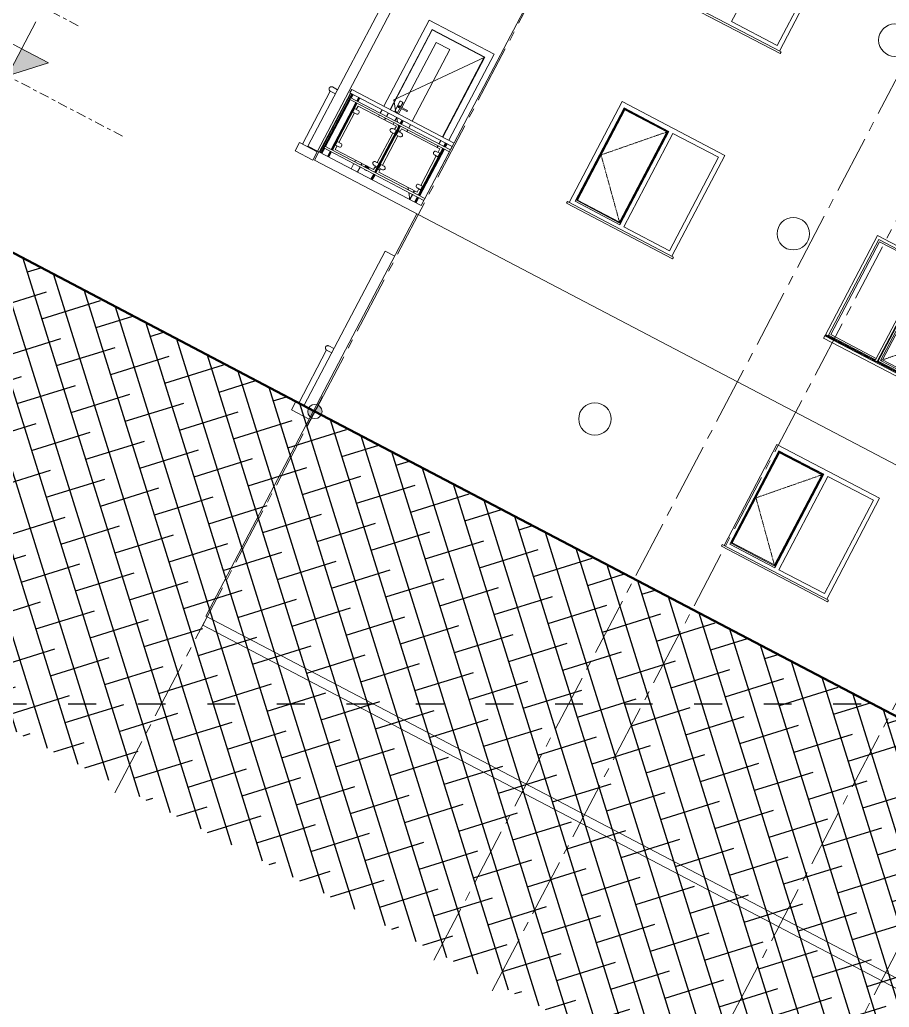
# Model space of a CAD drawing. Header units: millimetres. Extents: x 1373 to 40779, y 1939 to 6439.
# Drawn here: x 3873 to 4154.3, y 3620.8 to 3940.4 of the extents above; entities that cross this region are included whole.
import ezdxf

# ---------------------------------------------------------------- set-up
doc = ezdxf.new("R2010")
doc.units = ezdxf.units.MM
for name, pattern in [('ACAD_ISO03W100', [30, 12, -18]), ('Center', [3, 1.2, -0.6, 0.6, -0.6]), ('Centre', [1.34939, 0.635, -0.23813, 0.23813, -0.23813]), ('DASHDOTX2', [50.8, 25.4, -12.7, 0, -12.7]), ('IMPORT-CENTER2', [112.5, 75, -12.5, 12.5, -12.5])]:
    doc.linetypes.add(name, pattern=pattern)
for name, color, linetype, lineweight in [('A-DETL', 6, 'Continuous', 30), ('A-DOOR', 31, 'Continuous', 18), ('A-DOOR-FRAM', 31, 'Continuous', 18), ('A-FLOR', 192, 'Continuous', 30), ('A-FLOR-HRAL', 11, 'Continuous', 18), ('A-FLOR-LEVL', 51, 'Continuous', 18), ('A-GLAZ', 151, 'Continuous', 18), ('A-WALL', 20, 'Continuous', 9), ('HESAPLAMALAR', 2, 'Continuous', 30), ('kest', 4, 'DASHDOTX2', 50), ('S-GRID', 252, 'IMPORT-CENTER2', 5), ('ÖLÇÜ', 30, 'Continuous', 20)]:
    doc.layers.add(name, color=color, linetype=linetype, lineweight=lineweight)
doc.layers.add('TEFRIŞ', color=7, linetype='Continuous')
doc.layers.add('Çember', color=7, linetype='Continuous')

# ---------------------------------------------------------------- blocks, each defined once
blk = doc.blocks.new('A$Cc8751f80')
at = {"linetype": 'ACAD_ISO03W100', "ltscale": 3, "elevation": 20236.3}
blk.add_lwpolyline([(4428.7, 0), (0, 0), (0, 4561.7), (4428.7, 4561.7)], close=True, dxfattribs=at)
blk = doc.blocks.new('RFFRFR')
at = {"layer": 'A-FLOR-LEVL'}
blk.add_hatch(color=256, dxfattribs=at).paths.add_polyline_path([(26981.1, -3072.2), (26981.1, -3111.7), (26941.6, -3072.2)])
at = {"layer": 'A-FLOR-LEVL', "linetype": 'Centre', "ltscale": 20}
for p, q in [((26929.9, -3011.7), (27099, -3011.7)), ((26813.1, -3111.7), (26982.2, -3111.7))]:
    blk.add_line(p, q, dxfattribs=at)
at = {"layer": 'A-FLOR-LEVL'}
for p, q in [((26981.1, -3111.7), (26981.1, -3032.7)), ((26941.6, -3072.2), (26981.1, -3111.7)), ((26941.6, -3072.2), (27139.1, -3072.2))]:
    blk.add_line(p, q, dxfattribs=at)
blk = doc.blocks.new('sfthgfhfgh')
at = {"layer": 'ÖLÇÜ'}
h = blk.add_hatch(color=256, dxfattribs=at)
h.paths.add_polyline_path([(-3321.6, 15883.9), (-3321.1, 15834.4), (-3271.6, 15834.9, 0.414214)])
h.paths.add_polyline_path([(-3370.6, 15833.9, 0.414214), (-3320.6, 15784.9), (-3321.1, 15834.4)])
at = {"layer": 'TEFRIŞ', "color": 4}
blk.add_line((-3320.4, 15719.6), (-3321.8, 15950.7), dxfattribs=at)
at = {"layer": 'ÖLÇÜ'}
blk.add_line((-3406.1, 15833.6), (-2971.1, 15837.8), dxfattribs=at)
blk.add_circle((-3321.1, 15834.4), 49.5, dxfattribs=at)
blk = doc.blocks.new('A$Cdf2d3065')
at = {"layer": 'A-DETL', "lineweight": 25}
h = blk.add_hatch(dxfattribs=at)
h.set_pattern_fill('ANSI38', color=8, scale=10)
h.set_pattern_definition([(45, (-30087.232, -3018.31), (-22.45064, 22.45064), []), (135, (-30087.232, -3018.31), (-67.35192, 22.45064), [79.375, -47.625])])
h.paths.add_polyline_path([(126.3, 557.4), (2926.8, 557.4), (2926.8, 10.5), (126.3, 10.5)])
at = {"layer": 'A-DOOR'}
for p, q in [((2399, 962.4), (2320.5, 1065.9)), ((2397, 1065.4), (2321, 1065.4)), ((2321, 948.9), (2321, 1065.4)), ((2397, 1065.4), (2397, 948.9)), ((2365, 1053.4), (2365, 948.9)), ((2365, 1053.4), (2385, 1053.4)), ((2385, 958.1), (2385, 1053.4)), ((2387, 964), (2387, 958.1)), ((2390.3, 964.6), (2387.7, 964.6)), ((2399, 962.4), (2388.9, 948.9)), ((2391, 948.9), (2391, 964)), ((2388, 958.1), (2377, 958.1)), ((2377, 958.1), (2377, 957.4)), ((2377, 957.4), (2377, 956.7)), ((2377, 956.7), (2388, 956.7)), ((2385, 948.9), (2385, 956.8)), ((2387, 956.8), (2387, 948.9)), ((2388.1, 958.1), (2388, 958.1)), ((2388, 958.1), (2388, 958.1)), ((2388, 956.7), (2388, 956.7)), ((2388, 956.7), (2388.1, 956.7)), ((2388.2, 958.1), (2388.1, 958.1)), ((2388.1, 958.1), (2388.1, 958.1)), ((2388.1, 958.1), (2388.1, 958.1)), ((2388.1, 956.7), (2388.1, 956.7)), ((2388.1, 956.7), (2388.2, 956.7)), ((2388.3, 958.1), (2388.2, 958.1)), ((2388.2, 958.1), (2388.2, 958.1)), ((2388.2, 956.7), (2388.2, 956.7)), ((2388.2, 956.7), (2388.2, 956.7)), ((2388.2, 956.7), (2388.3, 956.7)), ((2388.4, 958.1), (2388.3, 958.1)), ((2388.3, 958.1), (2388.3, 958.1)), ((2388.3, 958.1), (2388.3, 958.1)), ((2388.3, 956.7), (2388.3, 956.7)), ((2388.3, 956.7), (2388.4, 956.7)), ((2388.5, 958.1), (2388.4, 958.1)), ((2388.4, 958.1), (2388.4, 958.1)), ((2388.4, 958.1), (2388.4, 958.1)), ((2388.4, 956.7), (2388.4, 956.7)), ((2388.4, 956.7), (2388.4, 956.7)), ((2388.4, 956.7), (2388.5, 956.7)), ((2388.6, 958.1), (2388.5, 958.1)), ((2388.5, 958.1), (2388.5, 958.1)), ((2388.5, 956.7), (2388.5, 956.7)), ((2388.5, 956.7), (2388.5, 956.7)), ((2388.5, 956.7), (2388.6, 956.7)), ((2388.7, 958.1), (2388.6, 958.1)), ((2388.6, 958.1), (2388.6, 958.1)), ((2388.6, 958.1), (2388.6, 958.1)), ((2388.6, 958.1), (2388.6, 958.1)), ((2388.6, 956.7), (2388.6, 956.7)), ((2388.6, 956.7), (2388.6, 956.7)), ((2388.6, 956.7), (2388.7, 956.7)), ((2388.8, 958.1), (2388.7, 958.1)), ((2388.7, 958.1), (2388.7, 958.1)), ((2388.7, 958.1), (2388.7, 958.1)), ((2388.7, 956.7), (2388.7, 956.7)), ((2388.7, 956.7), (2388.7, 956.7)), ((2388.7, 956.7), (2388.8, 956.7)), ((2388.9, 958.1), (2388.8, 958.1)), ((2388.8, 958.1), (2388.8, 958.1)), ((2388.8, 958.1), (2388.8, 958.1)), ((2388.8, 958.1), (2388.8, 958.1)), ((2388.8, 956.7), (2388.8, 956.7)), ((2388.8, 956.7), (2388.8, 956.7)), ((2388.8, 956.7), (2388.8, 956.7)), ((2388.8, 956.7), (2388.9, 956.7)), ((2389, 958.1), (2388.9, 958.1)), ((2388.9, 958.1), (2388.9, 958.1)), ((2388.9, 958.1), (2388.9, 958.1)), ((2388.9, 958.1), (2388.9, 958.1)), ((2388.9, 958.1), (2388.9, 958.1)), ((2388.9, 958.1), (2388.9, 958.1)), ((2388.9, 956.7), (2388.9, 956.7)), ((2388.9, 956.7), (2388.9, 956.7)), ((2388.9, 956.7), (2388.9, 956.7)), ((2388.9, 956.7), (2388.9, 956.7)), ((2388.9, 956.7), (2388.9, 956.7)), ((2388.9, 956.7), (2389, 956.7)), ((2389, 958.1), (2389, 958.1)), ((2389, 958.1), (2389, 958.1)), ((2389, 958.1), (2389, 958.1)), ((2389, 958.1), (2389, 958.1)), ((2389, 958.1), (2389, 958.1)), ((2389, 958.1), (2389, 958.1)), ((2389, 958.1), (2389, 958.1)), ((2389, 958.1), (2389, 958.1)), ((2389, 956.7), (2389, 956.7)), ((2389, 956.7), (2389, 956.7)), ((2389, 956.7), (2389, 956.7)), ((2389, 956.7), (2389, 956.7)), ((2389, 956.7), (2389, 956.7)), ((2389, 956.7), (2389, 956.7)), ((2389, 956.7), (2389, 956.7)), ((2389, 956.7), (2389, 956.7)), ((2321, 938.7), (2321, 943.8)), ((2321, 933.6), (2321, 936.2)), ((2365, 943.8), (2365, 938.7)), ((2365, 936.2), (2365, 933.6)), ((2379.4, 936.2), (2377.4, 933.6)), ((2385.1, 943.8), (2381.3, 938.7)), ((2385, 938.7), (2385, 943.8)), ((2385, 933.6), (2385, 936.2)), ((2397, 943.8), (2397, 938.7)), ((2397, 936.2), (2397, 933.6)), ((2375.5, 931), (2373.7, 928.6)), ((2321, 867.6), (2321, 870.1)), ((2330, 870.1), (2328.1, 867.6)), ((2372.7, 873.4), (2375.5, 873.4)), ((2377.4, 873.4), (2380.3, 873.4)), ((2397, 870.1), (2397, 867.6)), ((2326.2, 865.1), (2320.5, 857.4)), ((2321, 857.4), (2321, 865.1)), ((2397, 865.1), (2397, 857.4))]:
    blk.add_line(p, q, dxfattribs=at)
for centre, radius, start, end in [((2387.7, 964), 0.668, 90, 180), ((2387.7, 964), 0.668, 90, 150), ((2390.3, 964), 0.668, 0, 90), ((2390.3, 964), 0.668, 30, 90), ((2389, 957.4), 1.22, 0, 146.1363), ((2389, 957.4), 1.22, 135, 146.1363), ((2389, 957.4), 1.22, 213.8668, 0), ((2389, 957.4), 1.22, 213.8668, 255), ((2389, 957.4), 1.22, 90, 120), ((2389, 949.3), 0.5, 315, 225), ((2389, 957.4), 0.7, 60, 105), ((2389, 957.4), 0.7, 255, 300), ((2389, 957.4), 1.22, 270, 300), ((2389, 957.4), 1.22, 45, 75), ((2389, 957.4), 0.7, 0, 30), ((2389, 957.4), 0.7, 330, 0), ((2389, 957.4), 1.22, 318.0119, 345), ((2389, 867.4), 3, 108.8498, 176.8934), ((2389, 867.4), 1.98, 90, 105.0438), ((2389, 867.4), 1.98, 5.1494, 90), ((2389, 867.4), 3, 3.1066, 71.1502), ((2389, 867.4), 3, 234, 270), ((2389, 867.4), 1.98, 120.302, 150.8747), ((2389, 867.4), 1.5, 90, 173.2118), ((2389, 867.4), 1.5, 6.7882, 90), ((2389, 867.4), 3, 270, 306)]:
    blk.add_arc(centre, radius, start, end, dxfattribs=at)
at = {"layer": 'A-DOOR-FRAM'}
for p, q in [((2406.5, 1074.9), (2311.5, 1074.9)), ((2311.5, 1074.9), (2311.5, 948.9)), ((2406.5, 948.9), (2406.5, 1074.9)), ((2320.5, 1065.9), (2397.5, 1065.9)), ((2320.5, 948.9), (2320.5, 1065.9)), ((2321, 948.9), (2321, 1065.4)), ((2321, 1065.4), (2397, 1065.4)), ((2397, 948.9), (2397, 1065.4)), ((2397.5, 1065.9), (2397.5, 948.9)), ((2311.5, 943.8), (2311.5, 938.7)), ((2311.5, 936.2), (2311.5, 867.6)), ((2320.5, 938.7), (2320.5, 943.8)), ((2320.5, 933.6), (2320.5, 936.2)), ((2321, 938.7), (2321, 943.8)), ((2321, 933.6), (2321, 936.2)), ((2397, 938.7), (2397, 943.8)), ((2397, 933.6), (2397, 936.2)), ((2397.5, 943.8), (2397.5, 938.7)), ((2397.5, 936.2), (2397.5, 933.6)), ((2406.5, 938.7), (2406.5, 943.8)), ((2406.5, 933.6), (2406.5, 936.2)), ((2320.5, 867.6), (2320.5, 870.1)), ((2321, 867.6), (2321, 870.1)), ((2397, 867.6), (2397, 870.1)), ((2397.5, 870.1), (2397.5, 867.6)), ((2406.5, 867.6), (2406.5, 870.1)), ((2311.5, 865.1), (2311.5, 857.4)), ((2320.5, 857.4), (2320.5, 865.1)), ((2321, 857.4), (2321, 865.1)), ((2397, 857.4), (2397, 865.1)), ((2397.5, 865.1), (2397.5, 857.4)), ((2406.5, 857.4), (2406.5, 865.1))]:
    blk.add_line(p, q, dxfattribs=at)
at = {"layer": 'A-FLOR', "color": 1, "lineweight": 20}
for p, q in [((2304, 857.4), (2453.5, 857.4)), ((2453.5, 857.4), (2453.5, 845.4)), ((2453.5, 845.4), (669.6, 845.4)), ((2302, 257.4), (2302, 245.4)), ((2302, 245.4), (464, 245.4))]:
    blk.add_line(p, q, dxfattribs=at)
at = {"layer": 'A-FLOR-HRAL'}
for p, q in [((2304, 948.9), (2453.5, 948.9)), ((2453.5, 948.9), (2453.5, 943.8)), ((2304, 943.8), (2453.5, 943.8)), ((2304, 938.7), (2452.2, 938.7)), ((2304, 936.2), (2452.2, 936.2)), ((2304.2, 857.4), (2304.2, 943.8)), ((2312, 938.7), (2312, 943.8)), ((2312, 867.6), (2312, 936.2)), ((2313.9, 943.8), (2313.9, 938.7)), ((2313.9, 936.2), (2313.9, 867.6)), ((2372.7, 933.6), (2316.8, 933.6)), ((2316.8, 933.6), (2316.8, 928.6)), ((2372.7, 928.6), (2372.7, 933.6)), ((2375.5, 938.7), (2375.5, 943.8)), ((2375.5, 867.6), (2375.5, 936.2)), ((2377.4, 943.8), (2377.4, 938.7)), ((2377.4, 936.2), (2377.4, 867.6)), ((2436.2, 933.6), (2380.3, 933.6)), ((2380.3, 933.6), (2380.3, 928.6)), ((2436.2, 928.6), (2436.2, 933.6)), ((2439, 938.7), (2439, 943.8)), ((2439, 867.6), (2439, 936.2)), ((2440.9, 943.8), (2440.9, 938.7)), ((2440.9, 936.2), (2440.9, 867.6)), ((2449, 938.7), (2449, 943.8)), ((2449, 867.6), (2449, 936.2)), ((2449.7, 943.8), (2449.7, 857.4)), ((2450.9, 857.4), (2450.9, 943.8)), ((2452.2, 857.4), (2452.2, 943.8)), ((2452.2, 938.7), (2452.2, 936.2)), ((2452.9, 857.4), (2452.9, 943.8)), ((2319.3, 928.6), (2314.2, 928.6)), ((2314.2, 928.6), (2314.2, 923.5)), ((2314.2, 923.5), (2319.3, 923.5)), ((2316.8, 923.5), (2316.8, 880.3)), ((2375.2, 928.6), (2370.1, 928.6)), ((2370.1, 923.5), (2375.2, 923.5)), ((2372.7, 880.3), (2372.7, 923.5)), ((2375.2, 923.5), (2375.2, 928.6)), ((2382.8, 928.6), (2377.7, 928.6)), ((2377.7, 928.6), (2377.7, 923.5)), ((2377.7, 923.5), (2382.8, 923.5)), ((2380.3, 923.5), (2380.3, 880.3)), ((2438.7, 928.6), (2433.6, 928.6)), ((2433.6, 923.5), (2438.7, 923.5)), ((2436.2, 880.3), (2436.2, 923.5)), ((2438.7, 923.5), (2438.7, 928.6)), ((2319.3, 880.3), (2314.2, 880.3)), ((2314.2, 880.3), (2314.2, 875.2)), ((2314.2, 875.2), (2319.3, 875.2)), ((2316.8, 875.2), (2316.8, 870.1)), ((2316.8, 870.1), (2372.7, 870.1)), ((2375.2, 880.3), (2370.1, 880.3)), ((2370.1, 875.2), (2375.2, 875.2)), ((2372.7, 870.1), (2372.7, 875.2)), ((2375.2, 875.2), (2375.2, 880.3)), ((2382.8, 880.3), (2377.7, 880.3)), ((2377.7, 880.3), (2377.7, 875.2)), ((2377.7, 875.2), (2382.8, 875.2)), ((2380.3, 875.2), (2380.3, 870.1)), ((2380.3, 870.1), (2436.2, 870.1)), ((2438.7, 880.3), (2433.6, 880.3)), ((2433.6, 875.2), (2438.7, 875.2)), ((2436.2, 870.1), (2436.2, 875.2)), ((2438.7, 875.2), (2438.7, 880.3)), ((2304, 867.6), (2452.2, 867.6)), ((2304, 865.1), (2452.2, 865.1)), ((2312, 857.4), (2312, 865.1)), ((2313.9, 865.1), (2313.9, 857.4)), ((2375.5, 857.4), (2375.5, 865.1)), ((2377.4, 865.1), (2377.4, 857.4)), ((2439, 857.4), (2439, 865.1)), ((2440.9, 865.1), (2440.9, 857.4)), ((2449, 857.4), (2449, 865.1)), ((2452.2, 867.6), (2452.2, 865.1))]:
    blk.add_line(p, q, dxfattribs=at)
at = {"layer": 'A-FLOR-HRAL', "linetype": 'Continuous'}
for p, q in [((2313, 938.7), (2313, 943.8)), ((2313, 867.6), (2313, 936.2)), ((2376.5, 938.7), (2376.5, 943.8)), ((2376.5, 867.6), (2376.5, 936.2)), ((2440, 938.7), (2440, 943.8)), ((2440, 867.6), (2440, 936.2)), ((2313, 857.4), (2313, 865.1)), ((2376.5, 857.4), (2376.5, 865.1)), ((2440, 857.4), (2440, 865.1))]:
    blk.add_line(p, q, dxfattribs=at)
at = {"layer": 'A-FLOR-HRAL'}
for centre, start, end in [((2319.3, 926), 270, 90), ((2370.1, 926), 90, 270), ((2382.8, 926), 270, 90), ((2433.6, 926), 90, 270), ((2319.3, 877.8), 270, 90), ((2370.1, 877.8), 90, 270), ((2382.8, 877.8), 270, 90), ((2433.6, 877.8), 90, 270)]:
    blk.add_arc(centre, 2.54, start, end, dxfattribs=at)
at = {"layer": 'A-GLAZ'}
for p, q in [((1992.4, 1254.9), (1992.4, 1391.4)), ((2058.9, 1391.4), (2058.9, 1254.9)), ((2058.9, 1254.9), (1992.4, 1254.9)), ((1983.9, 1249.9), (2138.9, 1249.9)), ((1983.9, 1247.4), (1983.9, 1249.9)), ((2138.9, 1247.4), (1983.9, 1247.4)), ((1682.7, 957.7), (1682.7, 1089.4)), ((1684.5, 956), (1684.5, 1091.2)), ((1686.7, 1093.4), (1686.7, 953.8)), ((1687.7, 1094.4), (1687.7, 952.7)), ((1690.7, 953.7), (1690.7, 1093.4)), ((1690.7, 1093.4), (1759.2, 1093.4)), ((1759.2, 1093.4), (1690.7, 1093.4)), ((1757.2, 1091.4), (1690.7, 1091.4)), ((1757.2, 1091.4), (1757.2, 955.7)), ((1759.2, 1093.4), (1759.2, 953.7)), ((1759.2, 953.7), (1759.2, 1093.4)), ((1992.4, 954.9), (1992.4, 1091.4)), ((1992.4, 1091.4), (2058.9, 1091.4)), ((2058.9, 1091.4), (2058.9, 954.9)), ((2064.7, 954.9), (2064.7, 1091.4)), ((2064.7, 1091.4), (2130.4, 1091.4)), ((2065.9, 1090.5), (2065.9, 956.7)), ((2065.9, 1090.5), (2129.4, 1090.5)), ((2066.9, 1089.4), (2065.9, 1090.5)), ((2066.9, 957.7), (2066.9, 1089.4)), ((2066.9, 1089.4), (2128.4, 1089.4)), ((2129.4, 1090.5), (2128.4, 1089.4)), ((2128.4, 1089.4), (2128.4, 957.7)), ((2129.4, 956.7), (2129.4, 1090.5)), ((2130.4, 1091.4), (2130.4, 954.9)), ((2469.5, 1082.4), (2469.5, 857.4)), ((1613.2, 952.5), (1763.2, 952.5)), ((1763.2, 952.4), (1613.2, 952.4)), ((1763.2, 951.9), (1613.2, 951.9)), ((1763.2, 950.8), (1613.2, 950.8)), ((1763.2, 947.4), (1613.2, 947.4)), ((1687.7, 952.7), (1616.2, 952.7)), ((1686.7, 953.8), (1617.3, 953.8)), ((1619.5, 956), (1684.5, 956)), ((1621.2, 957.7), (1682.7, 957.7)), ((1682.7, 957.7), (1684.5, 956)), ((1686.7, 953.8), (1687.7, 952.7)), ((1757.2, 955.7), (1690.7, 955.7)), ((1690.7, 955.7), (1690.7, 953.7)), ((1759.2, 953.7), (1690.7, 953.7)), ((1690.7, 953.7), (1759.2, 953.7)), ((1763.2, 951.4), (1763.2, 950.8)), ((1763.2, 950.8), (1763.2, 947.4)), ((1983.9, 949.9), (2138.9, 949.9)), ((1983.9, 947.4), (1983.9, 949.9)), ((2138.9, 947.4), (1983.9, 947.4)), ((2058.9, 954.9), (1992.4, 954.9)), ((2130.4, 954.9), (2064.7, 954.9)), ((2065.9, 956.7), (2066.9, 957.7)), ((2065.9, 956.7), (2129.4, 956.7)), ((2128.4, 957.7), (2066.9, 957.7)), ((2129.4, 956.7), (2128.4, 957.7)), ((2138.9, 949.9), (2138.9, 947.4)), ((2477.1, 940), (2469.5, 940)), ((2469.5, 934), (2477.1, 934)), ((2477.1, 934.1), (2477.1, 856.4)), ((2469.5, 857.4), (2455.5, 857.4)), ((2455.5, 856.4), (2481.5, 856.4)), ((2455.5, 856.4), (2455.5, 844.4)), ((2469.5, 856.4), (2469.5, 857.4)), ((2481.5, 844.4), (2481.5, 856.4)), ((2481.5, 844.4), (2455.5, 844.4)), ((1608.7, 654.9), (1608.7, 791.4)), ((1608.7, 791.4), (1675.2, 791.4)), ((1675.2, 791.4), (1675.2, 654.9)), ((1681, 654.9), (1681, 791.4)), ((1681, 791.4), (1746.7, 791.4)), ((1682.2, 790.5), (1682.2, 656.7)), ((1682.2, 790.5), (1745.7, 790.5)), ((1683.2, 789.4), (1682.2, 790.5)), ((1683.2, 657.7), (1683.2, 789.4)), ((1683.2, 789.4), (1744.7, 789.4)), ((1745.7, 790.5), (1744.7, 789.4)), ((1744.7, 789.4), (1744.7, 657.7)), ((1745.7, 656.7), (1745.7, 790.5)), ((1746.7, 791.4), (1746.7, 654.9)), ((2304, 783.4), (2318, 783.4)), ((2318, 783.4), (2318, 558.4)), ((1675.2, 654.9), (1608.7, 654.9)), ((1746.7, 654.9), (1681, 654.9)), ((1682.2, 656.7), (1683.2, 657.7)), ((1682.2, 656.7), (1745.7, 656.7)), ((1744.7, 657.7), (1683.2, 657.7)), ((1745.7, 656.7), (1744.7, 657.7)), ((1600.2, 649.9), (1755.2, 649.9)), ((1600.2, 647.4), (1600.2, 649.9)), ((1755.2, 647.4), (1600.2, 647.4)), ((1755.2, 649.9), (1755.2, 647.4)), ((2325.6, 641), (2318, 641)), ((2318, 635), (2325.6, 635)), ((2325.6, 635.1), (2325.6, 557.4)), ((2318, 558.4), (2304, 558.4)), ((2304, 557.4), (2330, 557.4)), ((2318, 557.4), (2318, 558.4)), ((2330, 545.4), (2330, 557.4)), ((2330, 545.4), (2304, 545.4))]:
    blk.add_line(p, q, dxfattribs=at)
at = {"layer": 'A-GLAZ', "linetype": 'Center'}
for p, q in [((2066.9, 1089.4), (2128.4, 1023.6)), ((1682.7, 957.7), (1621.2, 1023.6)), ((2066.9, 957.7), (2128.4, 1023.6)), ((1683.2, 789.4), (1744.7, 723.6)), ((1683.2, 657.7), (1744.7, 723.6))]:
    blk.add_line(p, q, dxfattribs=at)
at = {"layer": 'A-GLAZ'}
for points, knots in [([(2477.1, 940), (2477.1, 940), (2477.3, 940), (2477.4, 940), (2477.6, 939.9), (2477.8, 939.9), (2478, 939.8), (2478.2, 939.8), (2478.4, 939.7), (2478.6, 939.6), (2478.7, 939.5), (2478.9, 939.3), (2479.1, 939.2), (2479.3, 939), (2479.5, 938.8), (2479.7, 938.5), (2479.8, 938.1), (2480, 937.6), (2480.1, 937.2), (2480.1, 937)], [0.5, 0.5, 0.5, 0.5, 0.5208333, 0.5416667, 0.5625, 0.5833333, 0.6041667, 0.625, 0.6458333, 0.6666667, 0.6875, 0.7083333, 0.75, 0.7708333, 0.7916667, 0.8333333, 0.875, 0.9166667, 1, 1, 1, 1]), ([(2480.1, 937), (2480.1, 936.7), (2480, 936.3), (2479.8, 935.8), (2479.7, 935.5), (2479.5, 935.2), (2479.3, 935), (2479.1, 934.8), (2478.9, 934.6), (2478.6, 934.4), (2478.4, 934.3), (2478.2, 934.2), (2478, 934.1), (2477.8, 934.1), (2477.6, 934), (2477.4, 934), (2477.3, 934), (2477.1, 934), (2477.1, 934)], [0, 0, 0, 0, 0.0833333, 0.125, 0.1666667, 0.2083333, 0.2291667, 0.25, 0.2916667, 0.3333333, 0.3541667, 0.375, 0.3958333, 0.4166667, 0.4375, 0.4583333, 0.4791667, 0.5, 0.5, 0.5, 0.5]), ([(2325.6, 641), (2325.6, 641), (2325.8, 641), (2326, 641), (2326.2, 640.9), (2326.4, 640.9), (2326.5, 640.8), (2326.7, 640.8), (2326.9, 640.7), (2327.1, 640.6), (2327.2, 640.5), (2327.5, 640.3), (2327.7, 640.2), (2327.8, 640), (2328, 639.8), (2328.2, 639.5), (2328.4, 639.1), (2328.5, 638.6), (2328.6, 638.2), (2328.6, 638)], [0.5, 0.5, 0.5, 0.5, 0.5208333, 0.5416667, 0.5625, 0.5833333, 0.6041667, 0.625, 0.6458333, 0.6666667, 0.6875, 0.7083333, 0.75, 0.7708333, 0.7916667, 0.8333333, 0.875, 0.9166667, 1, 1, 1, 1]), ([(2328.6, 638), (2328.6, 637.7), (2328.5, 637.3), (2328.4, 636.8), (2328.2, 636.5), (2328, 636.2), (2327.8, 636), (2327.7, 635.8), (2327.4, 635.6), (2327.1, 635.4), (2326.9, 635.3), (2326.7, 635.2), (2326.5, 635.1), (2326.4, 635.1), (2326.2, 635), (2326, 635), (2325.8, 635), (2325.6, 635), (2325.6, 635)], [0, 0, 0, 0, 0.0833333, 0.125, 0.1666667, 0.2083333, 0.2291667, 0.25, 0.2916667, 0.3333333, 0.3541667, 0.375, 0.3958333, 0.4166667, 0.4375, 0.4583333, 0.4791667, 0.5, 0.5, 0.5, 0.5])]:
    blk.add_open_spline(points, degree=3, knots=knots, dxfattribs=at)
at = {"layer": 'A-WALL'}
for p, q in [((2304, 857.4), (2304, 2045.4)), ((2455.5, 857.4), (2455.5, 2045.4)), ((1986.4, 1249.9), (1986.4, 1397.4)), ((1613.2, 1097.4), (1763.2, 1097.4)), ((1763.2, 1097.4), (1763.2, 951.4)), ((1986.4, 1097.4), (2136.4, 1097.4)), ((1986.4, 949.9), (1986.4, 1097.4)), ((2136.4, 1097.4), (2136.4, 949.9)), ((2453.5, 857.4), (2455.5, 857.4)), ((2304, 845.4), (2304, 557.4)), ((1602.7, 649.9), (1602.7, 797.4)), ((1602.7, 797.4), (1752.7, 797.4)), ((1752.7, 797.4), (1752.7, 649.9)), ((2304, 557.4), (398.2, 557.4)), ((2304, 557.4), (2304, 257.4)), ((398.2, 257.4), (2304, 257.4))]:
    blk.add_line(p, q, dxfattribs=at)
at = {"layer": 'kest', "color": 3, "linetype": 'ByBlock'}
blk.add_lwpolyline([(2928, 558), (2302, 557.4), (785.8, 557.4), (126.3, 557.4)], dxfattribs=at)
at = {"layer": 'S-GRID', "lineweight": 18}
for p, q in [((1310.7, 0), (1310.7, 2470.4)), ((1460.7, 0), (1460.7, 2470.4)), ((1750.7, 0), (1750.7, 2470.4)), ((1835.7, 0), (1835.7, 2470.4)), ((2302, 0), (2302, 2470.4))]:
    blk.add_line(p, q, dxfattribs=at)
at = {"layer": 'Çember', "color": 1, "linetype": 'Continuous', "lineweight": 5}
for centre in [(1860.7, 1331.8), (1860.7, 1048.8), (1976.7, 717.2)]:
    blk.add_circle(centre, 21, dxfattribs=at)
at = {"layer": 'A-DETL'}
blk.add_blockref('RFFRFR', (-24124.8, 3869.2), dxfattribs=at)
at = {"layer": 'A-DETL', "xscale": -0.1870974158142238, "yscale": 0.1870974158142238, "zscale": 0.1870974158142238, "rotation": 0.5566844251430857}
blk.add_blockref('sfthgfhfgh', (1709.5, -2411), dxfattribs=at)

msp = doc.modelspace()

# ---------------------------------------------------------------- block references
at = {"color": 4, "xscale": 0.25, "yscale": 0.25, "zscale": 0.25}
msp.add_blockref('A$Cc8751f80', (3236.17, 2578.53), dxfattribs=at)
at = {"layer": 'HESAPLAMALAR', "color": 4, "xscale": -0.25, "yscale": 0.25, "zscale": 0.25, "rotation": 332.3235669412613}
msp.add_blockref('A$Cdf2d3065', (4413.4, 3422.85, 5059.08), dxfattribs=at)

doc.saveas('drawing.dxf')
